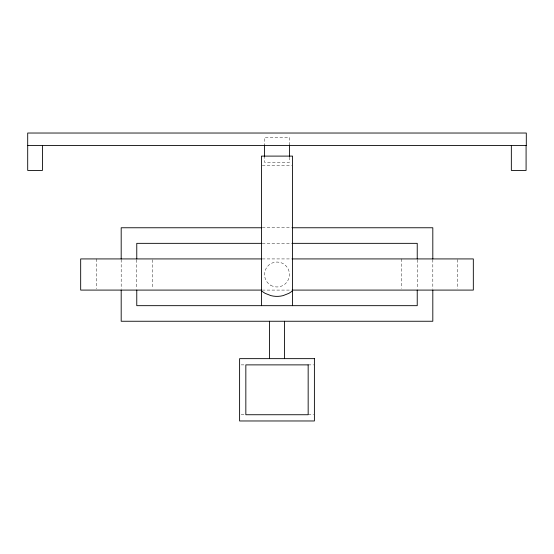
<?xml version="1.0" encoding="UTF-8"?>
<svg xmlns="http://www.w3.org/2000/svg" width="554" height="554" viewBox="0 0 554 554"><rect width="100%" height="100%" fill="white"/><g stroke="black" fill="none" stroke-linecap="round" stroke-linejoin="round"><path stroke-width="0.42" stroke-dasharray="2.77 2.08" d="M262.284 165.452L291.716 165.452M262.284 227.763L291.716 227.763M262.284 243.344L291.716 243.344M262.298 258.926L291.702 258.926M262.298 290.088L291.702 290.088M241.163 364.878L245.838 364.878M308.163 364.878L313.619 364.878M241.163 414.738L245.838 414.738M308.163 414.738L313.619 414.738M457.743 259.556L457.743 288.682M432.812 259.556L432.812 288.682M417.231 259.791L417.231 288.357M401.65 258.926L401.65 288.357M289.465 145.127L289.465 137.392L264.535 137.392L264.535 145.127M289.465 157.163L289.465 162.322L264.535 162.322L264.535 157.163M152.35 259.791L152.35 288.357M136.769 259.791L136.769 288.357M121.188 259.556L121.188 288.682M96.258 258.926L96.258 288.682M270.767 285.303A12.465 12.465 0 0 0 289.465 274.507A12.465 12.465 0 0 0 270.767 263.711A12.465 12.465 0 0 0 270.767 285.303"/><path stroke-width="0.83" d="M292.581 290.926L288.939 293.315L283.094 295.621A24.591 24.591 0 0 1 270.906 295.621L265.061 293.315L261.419 290.926M27.7 145.494L526.3 145.494L526.3 133.029L27.7 133.029L27.7 170.424L42.443 170.424L42.443 145.494M261.419 227.763L121.188 227.763L121.188 258.967M292.581 227.763L432.812 227.763L432.812 258.967M261.772 243.344L136.769 243.344L136.769 258.926M292.228 243.344L417.231 243.344L417.231 258.926M261.675 258.926L80.676 258.926L80.676 290.088L261.675 290.088M292.325 258.926L473.324 258.926L473.324 290.088L292.325 290.088M526.085 145.494L526.085 170.424L511.342 170.424L511.342 145.494M432.812 290.047L432.812 321.251L121.188 321.251L121.188 290.047M417.231 290.088L417.231 305.669L136.769 305.669L136.769 290.088M292.581 305.669L292.581 156.103L261.419 156.103L261.419 305.669M289.465 145.127L289.465 156.304M284.479 321.251L284.479 358.646M269.521 321.251L269.521 358.646M264.535 145.127L264.535 156.304M314.395 358.646L239.605 358.646L239.605 420.971L314.395 420.971L314.395 358.646M308.163 364.878L245.838 364.878L245.838 414.738L308.163 414.738L308.163 364.878"/></g></svg>
